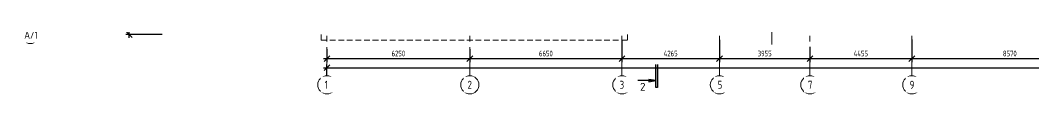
# Model space of a CAD drawing. Header units: millimetres. Extents: x -8417289 to 9420486, y 0 to 166066.
# Drawn here: x -360149 to -315836, y 52594 to 55095 of the extents above; entities that cross this region are included whole.
import ezdxf

# ---------------------------------------------------------------- set-up
doc = ezdxf.new("R2010")
doc.units = ezdxf.units.MM
doc.header["$MEASUREMENT"] = 0
doc.header["$PDMODE"] = 3
doc.header["$PDSIZE"] = -4
doc.linetypes.add('CENTER', pattern=[2, 1.25, -0.25, 0.25, -0.25])
doc.linetypes.add('TRATTEGGIATA', pattern=[0.75, 0.5, -0.25])
doc.layers.get('0').update_dxf_attribs({"color": 250, "lineweight": 9})
doc.layers.get('Defpoints').update_dxf_attribs({"color": 6})
for name, color, linetype, lineweight in [('АР_Оси', 195, 'Continuous', 9), ('АР_Оси размеры', 164, 'Continuous', 9), ('АР_Разрезы', 175, 'Continuous', 9)]:
    doc.layers.add(name, color=color, linetype=linetype, lineweight=lineweight)
doc.layers.add('Тонкая', color=7, linetype='Continuous')
doc.styles.add('METRO-STYLE', font='isocpeur.TTF', dxfattribs={"width": 0.9, "oblique": 15})
doc.styles.add('ГОСТ 2.304', font='isocpeur.TTF', dxfattribs={"width": 0.7})
doc.dimstyles.new('СПДС', dxfattribs={"dimscale": 100, "dimtxt": 2.5, "dimasz": 2.5, "dimexe": 1.5, "dimexo": 0, "dimgap": 1, "dimtad": 1, "dimdec": 0, "dimrnd": 1, "dimtxsty": 'ГОСТ 2.304', "dimblk": 'OBLIQUE', "dimcen": 2.5, "dimdle": 1.5, "dimadec": 0, "dimazin": 2, "dimtfac": 0.75, "dimtdec": 0, "dimtmove": 1, "dimatfit": 3, "dimfxl": 1, "dimtolj": 1, "dimarcsym": 1})

# ---------------------------------------------------------------- blocks, each defined once
blk = doc.blocks.new('_Oblique')
at = {"color": 0, "linetype": 'ByBlock', "lineweight": -2}
blk.add_line((-0.5, -0.5), (0.5, 0.5), dxfattribs=at)
blk = doc.blocks.new('*D549')
at = {"layer": 'Defpoints', "color": 0, "lineweight": 30, "ltscale": 100, "transparency": 16777216}
for p in [(-355385, 61456), (-354486, 61456), (-353951, 55206)]:
    blk.add_point(p, dxfattribs=at)
at = {"layer": 'АР_Оси размеры', "color": 0, "lineweight": -2, "ltscale": 100, "transparency": 16777216}
for p, q in [((-355385, 55056), (-355385, 61606)), ((-354486, 61456), (-355535, 61456)), ((-353951, 55206), (-355535, 55206))]:
    blk.add_line(p, q, dxfattribs=at)
at = {"layer": 'АР_Оси размеры', "color": 0, "lineweight": -2, "ltscale": 100, "transparency": 16777216, "xscale": 250, "yscale": 250, "zscale": 250}
for p, rotation in [((-355385, 61456), 90), ((-355385, 55206), 270)]:
    blk.add_blockref('_Oblique', p, dxfattribs=dict(at, rotation=rotation))
at = {"layer": 'АР_Оси размеры', "color": 0, "ltscale": 100, "transparency": 16777216, "insert": (-355610, 58331), "char_height": 250, "attachment_point": 5, "rotation": 90, "style": 'ГОСТ 2.304'}
blk.add_mtext('\\A1;6250', dxfattribs=at)
blk = doc.blocks.new('*D560')
at = {"layer": 'Defpoints', "color": 0, "lineweight": 30, "ltscale": 100, "transparency": 16777216}
for p in [(-346742, 54557), (-340492, 54557), (-340492, 54147)]:
    blk.add_point(p, dxfattribs=at)
at = {"layer": 'АР_Оси размеры', "color": 0, "lineweight": -2, "ltscale": 100, "transparency": 16777216}
for p, q in [((-346742, 54557), (-346742, 53997)), ((-340492, 54557), (-340492, 53997)), ((-346892, 54147), (-340342, 54147))]:
    blk.add_line(p, q, dxfattribs=at)
at = {"layer": 'АР_Оси размеры', "color": 0, "lineweight": -2, "ltscale": 100, "transparency": 16777216, "xscale": 250, "yscale": 250, "zscale": 250, "rotation": 180}
blk.add_blockref('_Oblique', (-346742, 54147), dxfattribs=at)
at = {"layer": 'АР_Оси размеры', "color": 0, "lineweight": -2, "ltscale": 100, "transparency": 16777216, "xscale": 250, "yscale": 250, "zscale": 250}
blk.add_blockref('_Oblique', (-340492, 54147), dxfattribs=at)
at = {"layer": 'АР_Оси размеры', "color": 0, "ltscale": 100, "transparency": 16777216, "insert": (-343617, 54372), "char_height": 250, "attachment_point": 5, "style": 'ГОСТ 2.304'}
blk.add_mtext('\\A1;6250', dxfattribs=at)
blk = doc.blocks.new('*D561')
at = {"layer": 'Defpoints', "color": 0, "lineweight": 30, "ltscale": 100, "transparency": 16777216}
for p in [(-333842, 54971), (-340492, 54557), (-333842, 54147)]:
    blk.add_point(p, dxfattribs=at)
at = {"layer": 'АР_Оси размеры', "color": 0, "lineweight": -2, "ltscale": 100, "transparency": 16777216}
for p, q in [((-333842, 54971), (-333842, 53997)), ((-340492, 54557), (-340492, 53997)), ((-340642, 54147), (-333692, 54147))]:
    blk.add_line(p, q, dxfattribs=at)
at = {"layer": 'АР_Оси размеры', "color": 0, "lineweight": -2, "ltscale": 100, "transparency": 16777216, "xscale": 250, "yscale": 250, "zscale": 250, "rotation": 180}
blk.add_blockref('_Oblique', (-340492, 54147), dxfattribs=at)
at = {"layer": 'АР_Оси размеры', "color": 0, "lineweight": -2, "ltscale": 100, "transparency": 16777216, "xscale": 250, "yscale": 250, "zscale": 250}
blk.add_blockref('_Oblique', (-333842, 54147), dxfattribs=at)
at = {"layer": 'АР_Оси размеры', "color": 0, "ltscale": 100, "transparency": 16777216, "insert": (-337167, 54372), "char_height": 250, "attachment_point": 5, "style": 'ГОСТ 2.304'}
blk.add_mtext('\\A1;6650', dxfattribs=at)
blk = doc.blocks.new('*D562')
at = {"layer": 'Defpoints', "color": 0, "lineweight": 30, "ltscale": 100, "transparency": 16777216}
for p in [(-333842, 54971), (-329577, 54971), (-329577, 54147)]:
    blk.add_point(p, dxfattribs=at)
at = {"layer": 'АР_Оси размеры', "color": 0, "lineweight": -2, "ltscale": 100, "transparency": 16777216}
for p, q in [((-333842, 54971), (-333842, 53997)), ((-329577, 54971), (-329577, 53997)), ((-333992, 54147), (-329427, 54147))]:
    blk.add_line(p, q, dxfattribs=at)
at = {"layer": 'АР_Оси размеры', "color": 0, "lineweight": -2, "ltscale": 100, "transparency": 16777216, "xscale": 250, "yscale": 250, "zscale": 250, "rotation": 180}
blk.add_blockref('_Oblique', (-333842, 54147), dxfattribs=at)
at = {"layer": 'АР_Оси размеры', "color": 0, "lineweight": -2, "ltscale": 100, "transparency": 16777216, "xscale": 250, "yscale": 250, "zscale": 250}
blk.add_blockref('_Oblique', (-329577, 54147), dxfattribs=at)
at = {"layer": 'АР_Оси размеры', "color": 0, "ltscale": 100, "transparency": 16777216, "insert": (-331710, 54372), "char_height": 250, "attachment_point": 5, "style": 'ГОСТ 2.304'}
blk.add_mtext('\\A1;4265', dxfattribs=at)
blk = doc.blocks.new('*D563')
at = {"layer": 'Defpoints', "color": 0, "lineweight": 30, "ltscale": 100, "transparency": 16777216}
for p in [(-329577, 54971), (-325622, 54670), (-325622, 54147)]:
    blk.add_point(p, dxfattribs=at)
at = {"layer": 'АР_Оси размеры', "color": 0, "lineweight": -2, "ltscale": 100, "transparency": 16777216}
for p, q in [((-329577, 54971), (-329577, 53997)), ((-325622, 54670), (-325622, 53997)), ((-329727, 54147), (-325472, 54147))]:
    blk.add_line(p, q, dxfattribs=at)
at = {"layer": 'АР_Оси размеры', "color": 0, "lineweight": -2, "ltscale": 100, "transparency": 16777216, "xscale": 250, "yscale": 250, "zscale": 250, "rotation": 180}
blk.add_blockref('_Oblique', (-329577, 54147), dxfattribs=at)
at = {"layer": 'АР_Оси размеры', "color": 0, "lineweight": -2, "ltscale": 100, "transparency": 16777216, "xscale": 250, "yscale": 250, "zscale": 250}
blk.add_blockref('_Oblique', (-325622, 54147), dxfattribs=at)
at = {"layer": 'АР_Оси размеры', "color": 0, "ltscale": 100, "transparency": 16777216, "insert": (-327600, 54372), "char_height": 250, "attachment_point": 5, "style": 'ГОСТ 2.304'}
blk.add_mtext('\\A1;3955', dxfattribs=at)
blk = doc.blocks.new('*D564')
at = {"layer": 'Defpoints', "color": 0, "lineweight": 30, "ltscale": 100, "transparency": 16777216}
for p in [(-321167, 54989), (-325622, 54670), (-321167, 54147)]:
    blk.add_point(p, dxfattribs=at)
at = {"layer": 'АР_Оси размеры', "color": 0, "lineweight": -2, "ltscale": 100, "transparency": 16777216}
for p, q in [((-321167, 54989), (-321167, 53997)), ((-325622, 54670), (-325622, 53997)), ((-325772, 54147), (-321017, 54147))]:
    blk.add_line(p, q, dxfattribs=at)
at = {"layer": 'АР_Оси размеры', "color": 0, "lineweight": -2, "ltscale": 100, "transparency": 16777216, "xscale": 250, "yscale": 250, "zscale": 250, "rotation": 180}
blk.add_blockref('_Oblique', (-325622, 54147), dxfattribs=at)
at = {"layer": 'АР_Оси размеры', "color": 0, "lineweight": -2, "ltscale": 100, "transparency": 16777216, "xscale": 250, "yscale": 250, "zscale": 250}
blk.add_blockref('_Oblique', (-321167, 54147), dxfattribs=at)
at = {"layer": 'АР_Оси размеры', "color": 0, "ltscale": 100, "transparency": 16777216, "insert": (-323395, 54372), "char_height": 250, "attachment_point": 5, "style": 'ГОСТ 2.304'}
blk.add_mtext('\\A1;4455', dxfattribs=at)
blk = doc.blocks.new('*D565')
at = {"layer": 'Defpoints', "color": 0, "lineweight": 30, "ltscale": 100, "transparency": 16777216}
for p in [(-321167, 54989), (-312597, 54989), (-312597, 54147)]:
    blk.add_point(p, dxfattribs=at)
at = {"layer": 'АР_Оси размеры', "color": 0, "lineweight": -2, "ltscale": 100, "transparency": 16777216}
for p, q in [((-321167, 54989), (-321167, 53997)), ((-312597, 54989), (-312597, 53997)), ((-321317, 54147), (-312447, 54147))]:
    blk.add_line(p, q, dxfattribs=at)
at = {"layer": 'АР_Оси размеры', "color": 0, "lineweight": -2, "ltscale": 100, "transparency": 16777216, "xscale": 250, "yscale": 250, "zscale": 250, "rotation": 180}
blk.add_blockref('_Oblique', (-321167, 54147), dxfattribs=at)
at = {"layer": 'АР_Оси размеры', "color": 0, "lineweight": -2, "ltscale": 100, "transparency": 16777216, "xscale": 250, "yscale": 250, "zscale": 250}
blk.add_blockref('_Oblique', (-312597, 54147), dxfattribs=at)
at = {"layer": 'АР_Оси размеры', "color": 0, "ltscale": 100, "transparency": 16777216, "insert": (-316882, 54372), "char_height": 250, "attachment_point": 5, "style": 'ГОСТ 2.304'}
blk.add_mtext('\\A1;8570', dxfattribs=at)
blk = doc.blocks.new('*D559')
at = {"layer": 'Defpoints', "color": 0, "lineweight": 30, "ltscale": 100, "transparency": 16777216}
for p in [(-278327, 53745), (-346742, 53419), (-278327, 53419)]:
    blk.add_point(p, dxfattribs=at)
at = {"layer": 'АР_Оси размеры', "color": 0, "lineweight": -2, "ltscale": 100, "transparency": 16777216}
for p, q in [((-346892, 53745), (-278177, 53745)), ((-346742, 53419), (-346742, 53895)), ((-278327, 53419), (-278327, 53895))]:
    blk.add_line(p, q, dxfattribs=at)
at = {"layer": 'АР_Оси размеры', "color": 0, "lineweight": -2, "ltscale": 100, "transparency": 16777216, "xscale": 250, "yscale": 250, "zscale": 250, "rotation": 180}
blk.add_blockref('_Oblique', (-346742, 53745), dxfattribs=at)
at = {"layer": 'АР_Оси размеры', "color": 0, "lineweight": -2, "ltscale": 100, "transparency": 16777216, "xscale": 250, "yscale": 250, "zscale": 250}
blk.add_blockref('_Oblique', (-278327, 53745), dxfattribs=at)
at = {"layer": 'АР_Оси размеры', "color": 0, "ltscale": 100, "transparency": 16777216, "insert": (-312535, 53970), "char_height": 250, "attachment_point": 5, "style": 'ГОСТ 2.304'}
blk.add_mtext('\\A1;68415', dxfattribs=at)
blk = doc.blocks.new('A$C60573c2e')
at = {"layer": 'АР_Разрезы', "ltscale": 100}
h = blk.add_hatch(color=5, dxfattribs=at)
h.dxf.hatch_style = 1
h.paths.add_polyline_path([(20810, -76719), (20880, -76719), (20880, -77719), (20810, -77719)])
h.paths.add_polyline_path([(20509, -77369), (20810, -77419), (20509, -77419)])
h.paths.add_polyline_path([(20509, -77419), (20810, -77419), (20509, -77469)])
at = {"layer": 'АР_Разрезы', "color": 5, "lineweight": 25, "ltscale": 100}
for p, q in [((20810, -77719), (20810, -76719)), ((20880, -76719), (20880, -77719)), ((20810, -77419), (20509, -77369)), ((20509, -77369), (20509, -77469)), ((20509, -77469), (20810, -77419)), ((20880, -77719), (20810, -77719))]:
    blk.add_line(p, q, dxfattribs=at)
at = {"layer": 'АР_Разрезы', "color": 5, "lineweight": 25, "ltscale": 100, "elevation": 0}
blk.add_lwpolyline([(20810, -77419), (20026, -77419)], dxfattribs=at)
at = {"layer": 'АР_Разрезы', "color": 5, "lineweight": 25, "ltscale": 100, "insert": (20360, -77519), "char_height": 350, "width": 583.33, "attachment_point": 3, "style": 'METRO-STYLE'}
blk.add_mtext('{\\Q0;\\W1;2}', dxfattribs=at)

msp = doc.modelspace()

# ---------------------------------------------------------------- linework, layer by layer
at = {"linetype": 'TRATTEGGIATA', "ltscale": 500}
for p, q in [((-346992, 54955.7), (-346992, 64965.7)), ((-333591.7, 54955.7), (-333591.7, 55987.7)), ((-346992, 54955.7), (-333591.7, 54955.7))]:
    msp.add_line(p, q, dxfattribs=at)
at = {"layer": 'АР_Оси', "linetype": 'CENTER', "ltscale": 1000}
for p, q in [((-329577, 53394.4), (-329577, 87701.9)), ((-325622, 53394.4), (-325622, 87701.9)), ((-321167, 53394.4), (-321167, 87701.9)), ((-340492, 53394.4), (-340492, 87278.3)), ((-333842, 53394.4), (-333842, 82776.9)), ((-346742, 53394.4), (-346742, 67872.5)), ((-327293.7, 54773), (-327293.7, 63101.3))]:
    msp.add_line(p, q, dxfattribs=at)
at = {"layer": 'АР_Оси', "ltscale": 0.5}
for centre in [(-359705.8, 55205.7), (-346742, 52994.4), (-340492, 52994.4), (-333842, 52994.4), (-329577, 52994.4), (-325622, 52994.4), (-321167, 52994.4)]:
    msp.add_circle(centre, 400, dxfattribs=at)

# ---------------------------------------------------------------- block references
at = {"layer": 'Тонкая', "color": 31, "ltscale": 100, "true_color": 0xfecc66}
msp.add_blockref('A$C60573c2e', (-353172.1, 130600.7), dxfattribs=at)

# ---------------------------------------------------------------- dimensions: what is measured, and where the dimension line sits
at = {"layer": 'АР_Оси размеры', "ltscale": 100}
dim = msp.add_linear_dim(base=(-355384.8, 61455.7), p1=(-353951, 55205.7), p2=(-354486.1, 61455.7), angle=90, dimstyle='СПДС', dxfattribs=at)
dim.commit()
dim.dimension.update_dxf_attribs({"geometry": '*D549', "text_midpoint": (-355609.8, 58330.7)})
for base, p1, p2, picture, middle in [((-333842, 54147.1), (-340492, 54557), (-333842, 54970.9), '*D561', (-337167, 54372.1)), ((-329577, 54147.1), (-333842, 54970.9), (-329577, 54970.9), '*D562', (-331709.5, 54372.1)), ((-325622, 54147.1), (-329577, 54970.9), (-325622, 54670.1), '*D563', (-327599.5, 54372.1)), ((-321167, 54147.1), (-325622, 54670.1), (-321167, 54988.9), '*D564', (-323394.5, 54372.1)), ((-312597, 54147.1), (-321167, 54988.9), (-312597, 54988.9), '*D565', (-316882, 54372.1)), ((-340492, 54147.1), (-346742, 54557), (-340492, 54557), '*D560', (-343617, 54372.1))]:
    dim = msp.add_linear_dim(base=base, p1=p1, p2=p2, dimstyle='СПДС', dxfattribs=at)
    dim.commit()
    dim.dimension.update_dxf_attribs({"geometry": picture, "text_midpoint": middle})

# ---------------------------------------------------------------- next in the draw order: texts
at = {"layer": 'АР_Оси', "char_height": 350, "attachment_point": 1, "line_spacing_factor": 1.149209, "style": 'ГОСТ 2.304', "bg_fill": 2}
for s, insert, width in [('{\\W0.8;А/1}', (-359974.5, 55368.5), 1.455191522836685e-11), ('{\\W0.8;2}', (-340591.8, 53172.2), 114.629)]:
    msp.add_mtext(s, dxfattribs=dict(at, insert=insert, width=width))
for s, insert in [('{\\W0.8;1}', (-346841.8, 53172.2)), ('{\\W0.8;3}', (-333941.8, 53172.2)), ('{\\W0.8;5}', (-329657.4, 53172.2)), ('{\\W0.8;7}', (-325708.7, 53172.2)), ('{\\W0.8;9}', (-321261.7, 53172.2))]:
    msp.add_mtext(s, dxfattribs=dict(at, insert=insert))

# ---------------------------------------------------------------- next in the draw order: block references
at = {"layer": 'Тонкая', "color": 31, "ltscale": 100, "true_color": 0xfecc66}
msp.add_blockref('A$C60573c2e', (-353172.1, 130600.7), dxfattribs=at)

# ---------------------------------------------------------------- next in the draw order: dimensions: what is measured, and where the dimension line sits
at = {"layer": 'АР_Оси размеры', "ltscale": 100}
dim = msp.add_linear_dim(base=(-278327, 53745), p1=(-346742, 53419.4), p2=(-278327, 53419.4), dimstyle='СПДС', dxfattribs=at)
dim.commit()
dim.dimension.update_dxf_attribs({"geometry": '*D559', "text_midpoint": (-312534.5, 53970)})

doc.saveas('drawing.dxf')
